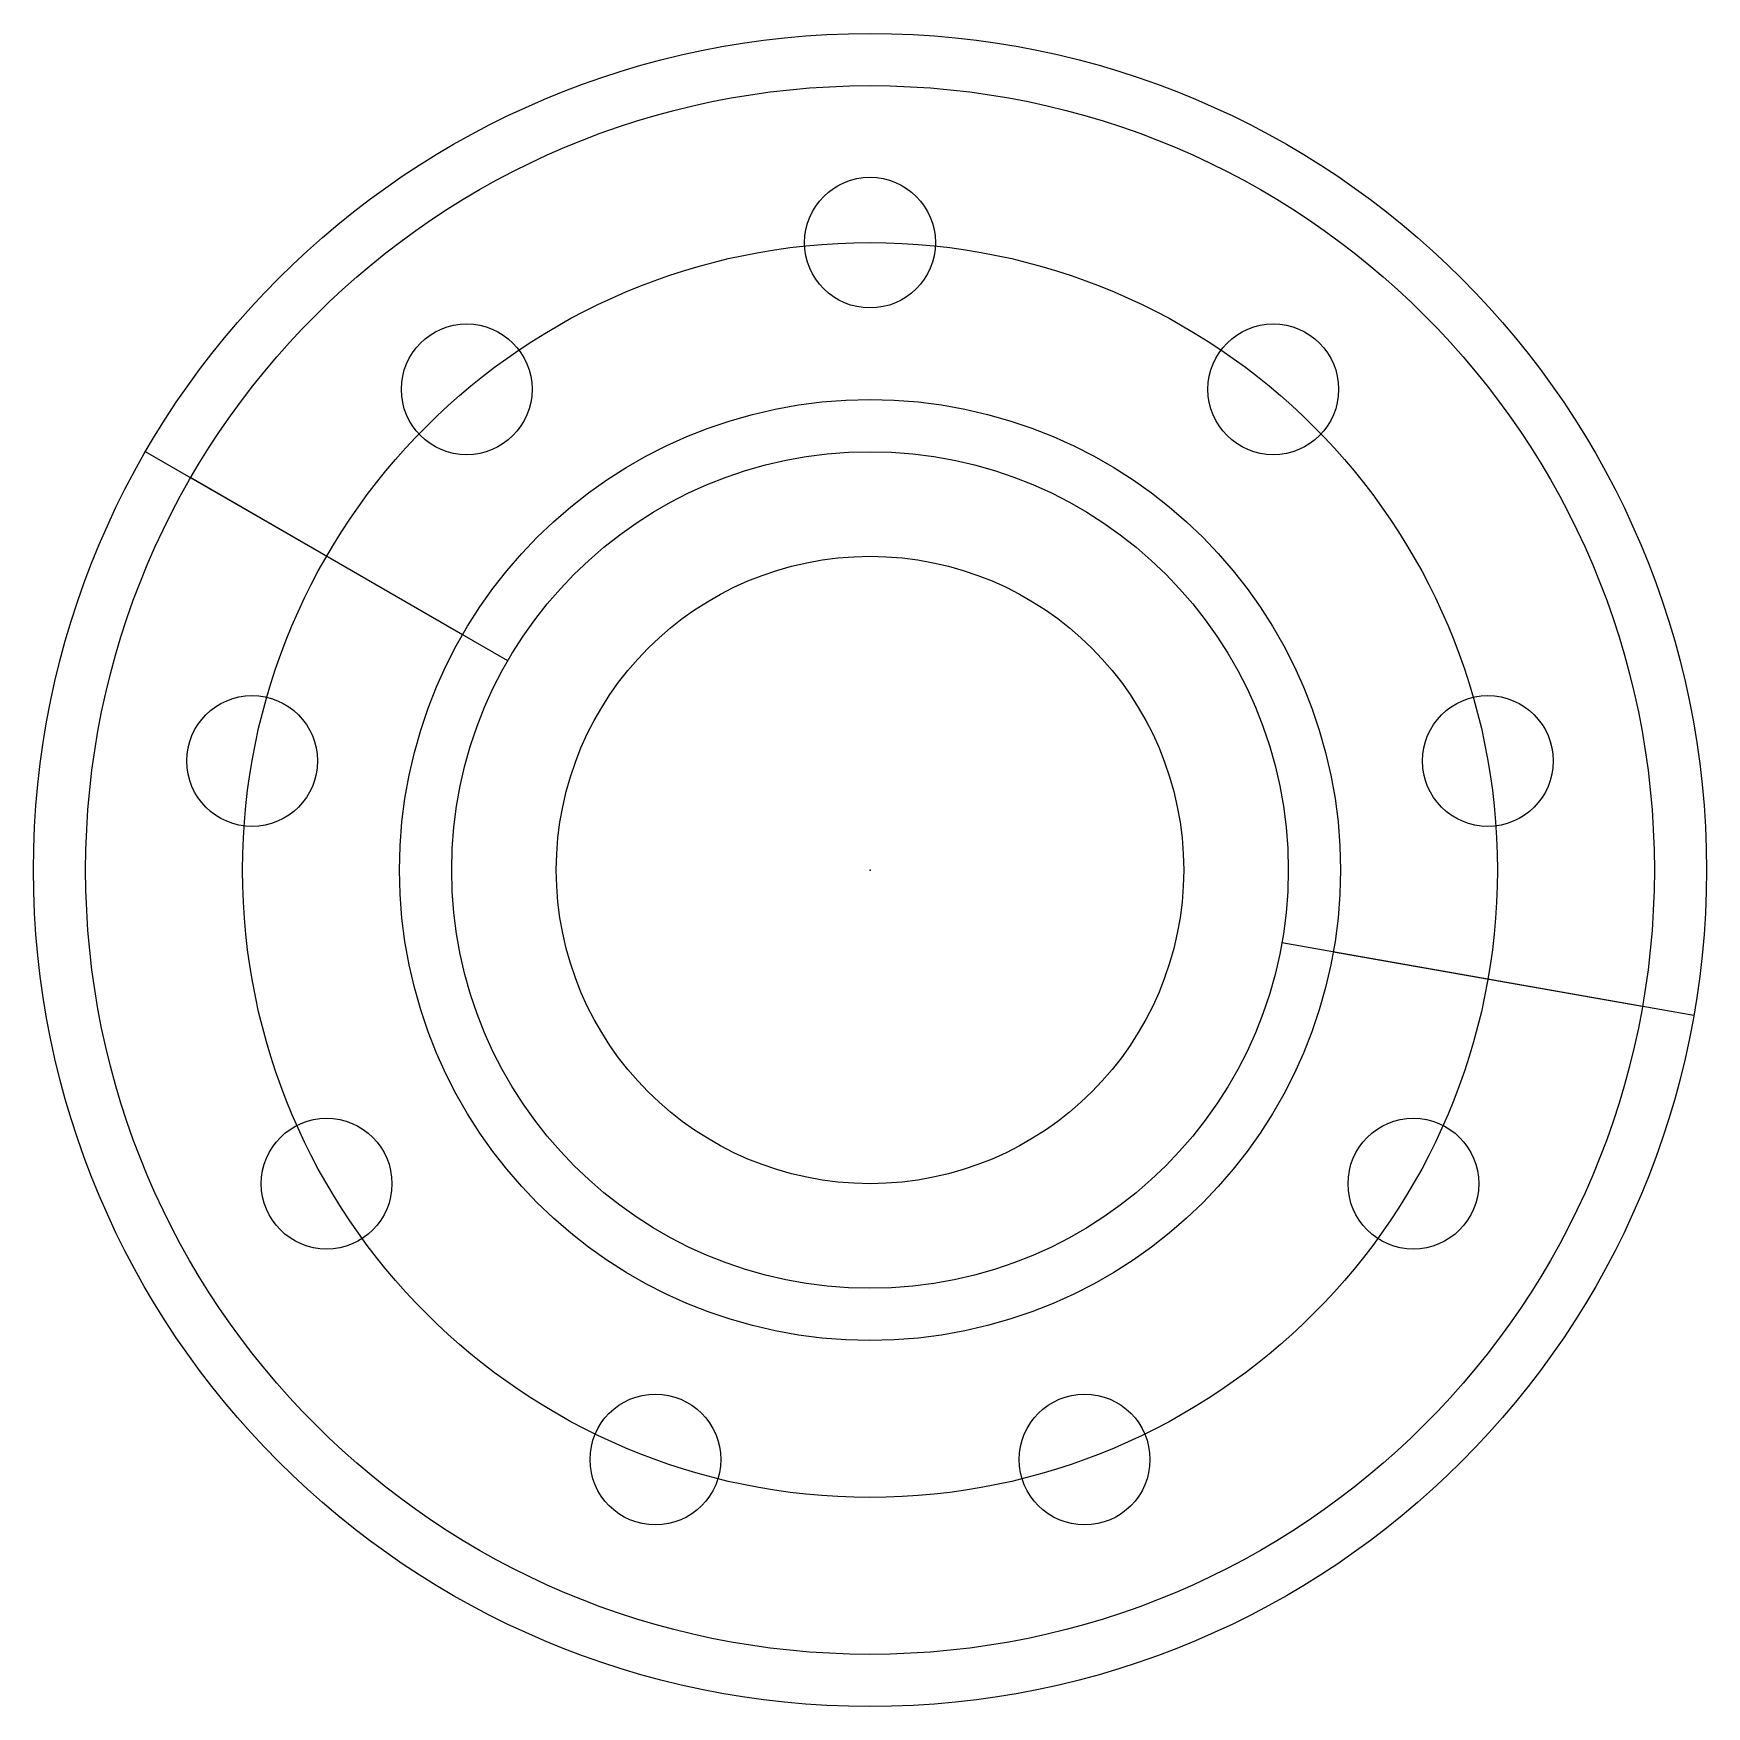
# Model space of a CAD drawing. Header units: centimetres. Extents: x -5.1 to 5.1, y -5.1 to 5.1.
import ezdxf

# ---------------------------------------------------------------- set-up
doc = ezdxf.new("R2010")
doc.units = ezdxf.units.CM
doc.header["$MEASUREMENT"] = 0
for name, color, linetype in [('Wheel Spacer - 2 Parts v6_Base Sketch', 7, 'Continuous'), ('Wheel Spacer - 2 Parts v6_Spacer 0.75in - 2 Parts', 7, 'Continuous'), ('Wheel Spacer - 2 Parts v6_Spacer 1in - 2 Parts', 7, 'Continuous')]:
    doc.layers.add(name, color=color, linetype=linetype)

msp = doc.modelspace()

# ---------------------------------------------------------------- linework, layer by layer
at = {"layer": 'Wheel Spacer - 2 Parts v6_Base Sketch'}
for centre, radius in [((0, 0), 5.08), ((0, 3.81), 0.397), ((0, 0), 3.81), ((-2.449, 2.919), 0.397), ((2.449, 2.919), 0.397), ((0, 0), 2.54), ((0, 0), 1.905), ((-3.752, 0.662), 0.397), ((3.752, 0.662), 0.397), ((-3.3, -1.905), 0.397), ((3.3, -1.905), 0.397), ((-1.303, -3.58), 0.397), ((1.303, -3.58), 0.397)]:
    msp.add_circle(centre, radius, dxfattribs=at)
msp.add_point((0, 0), dxfattribs=at)
at = {"layer": 'Wheel Spacer - 2 Parts v6_Spacer 0.75in - 2 Parts'}
for p, q in [((-2.475, 1.429), (-4.124, 2.381)), ((2.814, -0.496), (4.69, -0.827))]:
    msp.add_line(p, q, dxfattribs=at)
for centre, radius in [((0, 0), 4.763), ((0, 3.81), 0.397), ((-2.449, 2.919), 0.397), ((2.449, 2.919), 0.397), ((0, 0), 2.857), ((-3.752, 0.662), 0.397), ((3.752, 0.662), 0.397), ((-3.3, -1.905), 0.397), ((3.3, -1.905), 0.397), ((-1.303, -3.58), 0.397), ((1.303, -3.58), 0.397)]:
    msp.add_circle(centre, radius, dxfattribs=at)
msp.add_point((0, 0), dxfattribs=at)
msp.add_point((0, 0), dxfattribs=at)
msp.add_point((0, 0), dxfattribs=at)
at = {"layer": 'Wheel Spacer - 2 Parts v6_Spacer 1in - 2 Parts'}
for p, q in [((-2.2, 1.27), (-4.399, 2.54)), ((2.501, -0.441), (5.003, -0.882))]:
    msp.add_line(p, q, dxfattribs=at)
for centre, radius in [((0, 0), 5.08), ((0, 3.81), 0.397), ((-2.449, 2.919), 0.397), ((2.449, 2.919), 0.397), ((0, 0), 2.54), ((-3.752, 0.662), 0.397), ((3.752, 0.662), 0.397), ((-3.3, -1.905), 0.397), ((3.3, -1.905), 0.397), ((-1.303, -3.58), 0.397), ((1.303, -3.58), 0.397)]:
    msp.add_circle(centre, radius, dxfattribs=at)
msp.add_point((0, 0), dxfattribs=at)
msp.add_point((0, 0), dxfattribs=at)

doc.saveas('drawing.dxf')
